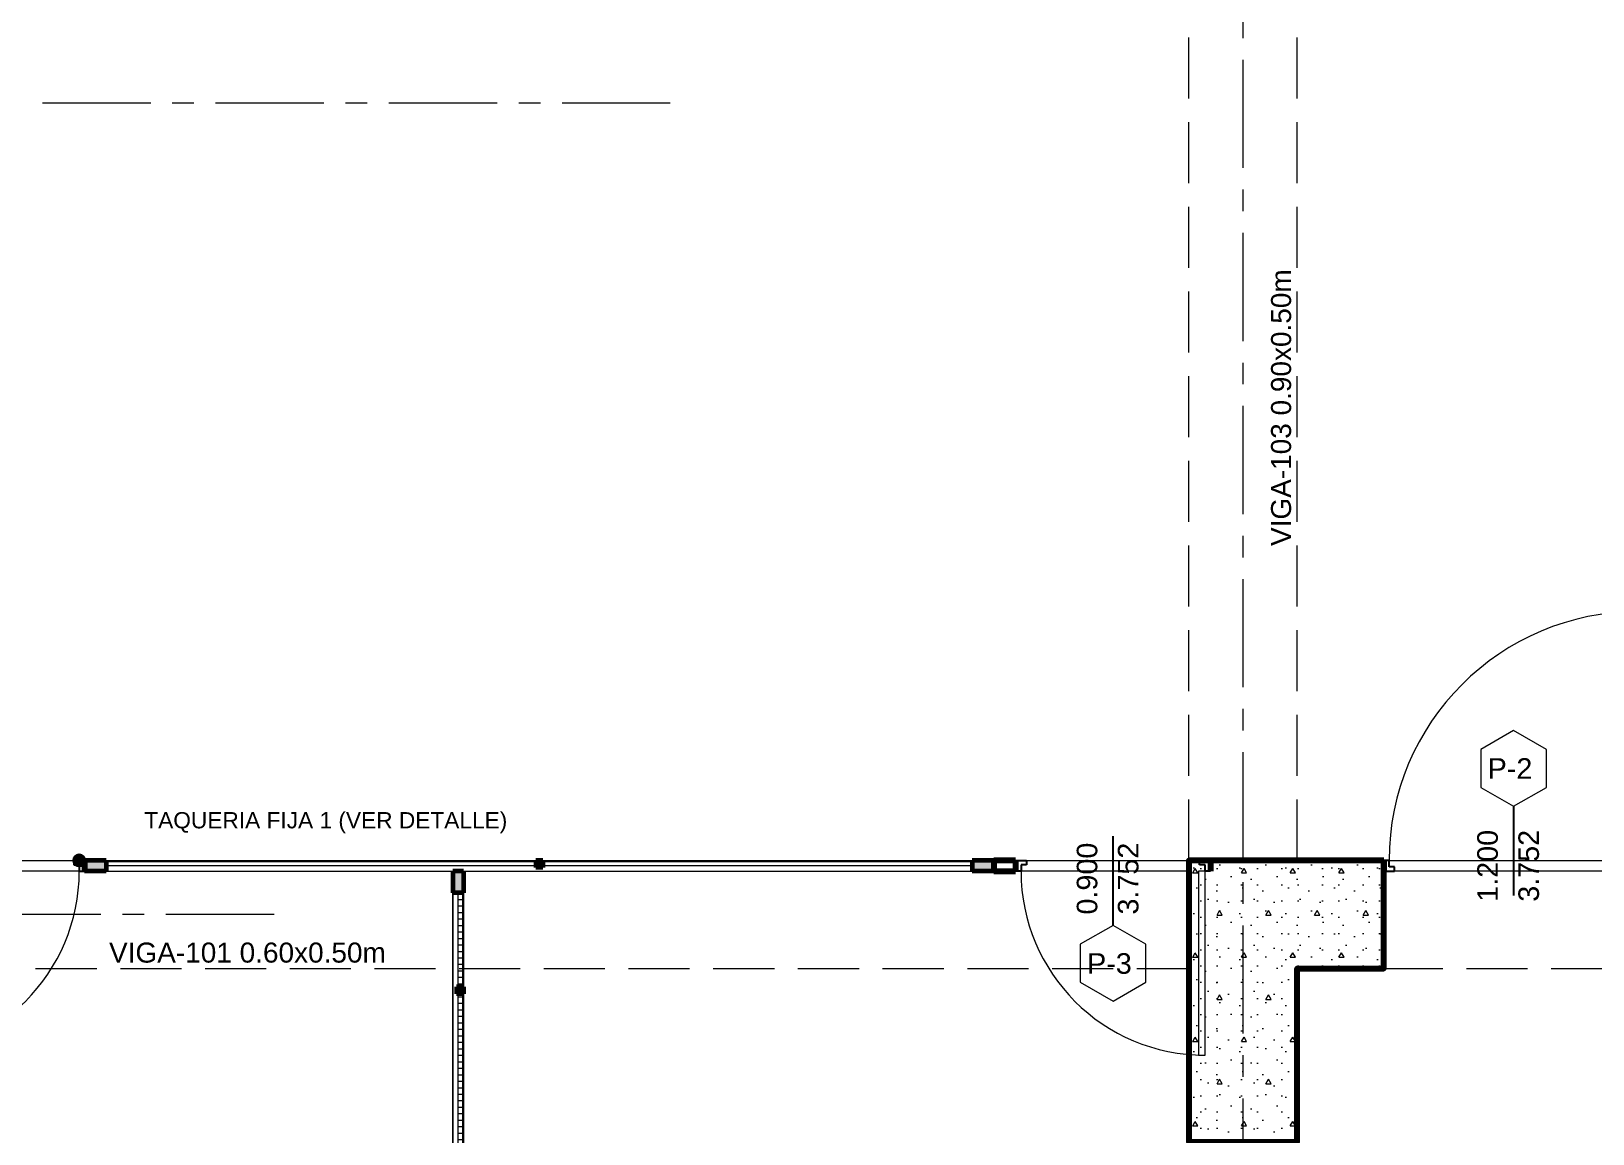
# Model space of a CAD drawing. Header units: inches. Extents: x 2704.1 to 2801.6, y 2415.6 to 2497.
# Drawn here: x 2723.58 to 2730.79, y 2441.52 to 2446.62 of the extents above; entities that cross this region are included whole.
import ezdxf

# ---------------------------------------------------------------- set-up
doc = ezdxf.new("R2010")
doc.units = ezdxf.units.IN
doc.set_wipeout_variables(frame=1)
for name, pattern in [('Hidden Line', [0.391222, 0.282222, -0.109]), ('Punto & Raya', [0.65, 0.5, -0.075, 0, -0.075]), ('Wipeout_Contour', [1, 0, -1])]:
    doc.linetypes.add(name, pattern=pattern)
for name, color, linetype in [('02 _ ARQ _ ALB _ Ejes Generales', 7, 'Continuous'), ('02 _ ARQ _ ALB _ Muros Interiores', 7, 'Continuous'), ('02 _ ARQ _ ZON _ Espacio.3D', 7, 'Continuous'), ('08 _ STR _ EXT _ 06 Columnas', 7, 'Continuous'), ('08 _ STR _ EXT _ 09 Vigas', 7, 'Continuous'), ('08 _ STR _ EXT _ 10 Vereda Exterior', 7, 'Continuous'), ('Acabado - Muros', 7, 'Continuous'), ('Notas - Etiquetas', 251, 'Continuous')]:
    doc.layers.add(name, color=color, linetype=linetype)
doc.layers.add('pulsador', color=4, linetype='Continuous', lineweight=40)
doc.styles.add('Estilo_Generado_4', font='swisse.ttf')
pattern_1 = [(0, (2712.855628, 2425.385773), (0, 0.03), [])]

# ---------------------------------------------------------------- blocks, each defined once
blk = doc.blocks.new('pulsador')
at = {"layer": 'pulsador', "lineweight": 40}
h = blk.add_hatch(color=4, dxfattribs=at)
h.dxf.hatch_style = 1
h.paths.add_polyline_path([(246.2314, 46.0882, 1), (246.279, 46.0882, 1)])
h.paths.add_polyline_path([(246.2786, 46.0882, -1), (246.2317, 46.0882, -1)], flags=16)
h.paths.add_polyline_path([(246.271, 46.0882, -1), (246.2393, 46.0882, -1)], flags=0)
at = {"layer": 'pulsador'}
h = blk.add_hatch(color=4, dxfattribs=at)
h.dxf.hatch_style = 1
h.paths.add_polyline_path([(246.2393, 46.0882, 1), (246.271, 46.0882, 1)])
at = {"layer": 'pulsador', "color": 4, "lineweight": 50}
blk.add_circle((246.2552, 46.0882), 0.0238, dxfattribs=at)
at = {"layer": 'pulsador', "color": 4, "lineweight": 40}
blk.add_circle((246.2552, 46.0882), 0.0235, dxfattribs=at)
at = {"layer": 'pulsador', "color": 4}
blk.add_circle((246.2552, 46.0882), 0.0159, dxfattribs=at)

msp = doc.modelspace()

# ---------------------------------------------------------------- hatches: boundary and pattern name
at = {"layer": '08 _ STR _ EXT _ 06 Columnas', "linetype": 'Continuous', "lineweight": 9}
h = msp.add_hatch(dxfattribs=at)
h.set_pattern_fill('HORMIGÓN_EN_MASA_0002', style=0, pattern_type=2)
h.set_pattern_definition([(0, (2712.85563, 2425.38577), (0, 0.3897114), [0.024375, -0.200625]), (0, (2712.96813, 2425.58063), (0, 0.3897114), [0.024375, -0.200625]), (60, (2712.85563, 2425.38577), (-0.3375, 0.194856), [0.024375, -0.200625]), (60, (2713.08063, 2425.38577), (-0.3375, 0.194856), [0.024375, -0.200625]), (120, (2712.88, 2425.38577), (0.3375, 0.194856), [0.024375, -0.200625]), (120, (2713.105, 2425.38577), (0.3375, 0.194856), [0.024375, -0.200625]), (0, (2712.85563, 2425.42327), (0, 0.075), [0, -0.075, 0, -0.1125]), (45, (2712.89313, 2425.42327), (-0.053033, 0.053033), [0, -0.05625, 0, -0.09375])])
h.paths.add_polyline_path([(2729.8256, 2442.7858), (2728.9256, 2442.7858), (2728.9256, 2441.4856), (2729.4256, 2441.4857), (2729.4256, 2442.2858), (2729.8256, 2442.2859)])
at = {"layer": '08 _ STR _ EXT _ 10 Vereda Exterior', "linetype": 'Continuous', "lineweight": 13}
h = msp.add_hatch(dxfattribs=at)
h.set_pattern_fill('RETÍCULA_100X100_0002', color=251, style=0, pattern_type=2)
h.set_pattern_definition([(360, (2716.613, 2443.6885), (0, 2.53199), []), (90, (2716.613, 2443.6885), (-3.6, 0), [])])
h.paths.add_polyline_path([(2715.0256, 2429.0071), (2717.1469, 2426.8858), (2722.1756, 2426.8858), (2722.1756, 2431.8858), (2753.3756, 2431.8858), (2753.3756, 2426.8858), (2765.7756, 2426.8858), (2765.7756, 2444.4717), (2764.4256, 2444.4717), (2764.4256, 2432.5858), (2721.9256, 2432.5858), (2721.9256, 2433.2358), (2719.3758, 2433.2358, -0.414214), (2719.1257, 2433.4858), (2719.1257, 2434.2358, -0.414213), (2719.3758, 2434.4858), (2721.9256, 2434.4858), (2721.9256, 2437.3858), (2719.3758, 2437.3858, -0.414214), (2719.1257, 2437.6358), (2719.1257, 2438.3858, -0.414213), (2719.3758, 2438.6358), (2721.9256, 2438.6358), (2721.9256, 2441.5358), (2719.3757, 2441.5358, -0.414214), (2719.1257, 2441.7858), (2719.1257, 2442.5358, -0.414213), (2719.3757, 2442.7858), (2721.6256, 2442.7858), (2721.6262, 2446.4357), (2715.0256, 2446.4357)])

# ---------------------------------------------------------------- linework, layer by layer
at = {"layer": '02 _ ARQ _ ALB _ Ejes Generales', "color": 251, "linetype": 'Punto & Raya', "lineweight": 13}
for p, q in [((2729.1756, 2471.2858), (2729.1756, 2427.4358)), ((2723.6305, 2446.2858), (2726.6305, 2446.2858)), ((2724.701, 2442.5358), (2717.701, 2442.5358))]:
    msp.add_line(p, q, dxfattribs=at)
at = {"layer": '02 _ ARQ _ ALB _ Muros Interiores', "color": 152, "linetype": 'Continuous', "lineweight": 25}
for p, q in [((2730.4256, 2443.0358), (2730.4256, 2442.6233)), ((2728.5756, 2442.4858), (2728.5756, 2442.8983))]:
    msp.add_line(p, q, dxfattribs=at)
at = {"layer": '02 _ ARQ _ ALB _ Muros Interiores', "color": 165, "linetype": 'Continuous', "lineweight": 25}
for p, q in [((2723.7756, 2442.7858), (2723.7756, 2442.7658)), ((2723.8256, 2442.7858), (2723.7756, 2442.7858)), ((2723.7756, 2442.7658), (2723.8006, 2442.7658)), ((2723.8006, 2442.7658), (2723.8006, 2442.7358)), ((2723.8256, 2442.7358), (2723.8256, 2442.7858)), ((2728.1756, 2442.7858), (2728.1756, 2442.7658)), ((2728.9756, 2442.7658), (2728.9756, 2442.7858)), ((2728.9756, 2442.7858), (2729.0256, 2442.7858)), ((2729.0006, 2442.7658), (2728.9756, 2442.7658)), ((2729.0006, 2442.7358), (2729.0006, 2442.7658)), ((2729.0256, 2442.7858), (2729.0256, 2442.7358)), ((2729.8506, 2442.7858), (2729.8256, 2442.7858)), ((2729.8256, 2442.7858), (2729.8256, 2442.7358)), ((2729.8506, 2442.7558), (2729.8506, 2442.7858)), ((2729.8756, 2442.7558), (2729.8506, 2442.7558)), ((2729.8756, 2442.7358), (2729.8756, 2442.7558)), ((2723.8006, 2442.7358), (2723.8256, 2442.7358)), ((2729.0256, 2442.7358), (2729.0006, 2442.7358)), ((2729.8256, 2442.7358), (2729.8756, 2442.7358))]:
    msp.add_line(p, q, dxfattribs=at)
at = {"layer": '02 _ ARQ _ ALB _ Muros Interiores', "color": 7, "linetype": 'Continuous', "lineweight": 80}
for p, q in [((2723.8256, 2442.7858), (2723.8256, 2442.7358)), ((2729.0256, 2442.7858), (2729.0256, 2442.7358)), ((2729.8256, 2442.7858), (2729.8256, 2442.7358))]:
    msp.add_line(p, q, dxfattribs=at)
at = {"layer": '02 _ ARQ _ ALB _ Muros Interiores', "color": 165, "linetype": 'Continuous', "lineweight": 15}
for p, q in [((2729.0006, 2442.7358), (2728.9706, 2442.7358)), ((2728.9706, 2442.7358), (2728.9706, 2441.8858)), ((2729.0006, 2441.8858), (2729.0006, 2442.7358)), ((2728.9706, 2441.8858), (2729.0006, 2441.8858))]:
    msp.add_line(p, q, dxfattribs=at)
at = {"layer": '02 _ ARQ _ ALB _ Muros Interiores', "color": 251, "linetype": 'Continuous', "lineweight": 13, "flags": 128}
for points in [[(2730.4256, 2443.3858), (2730.2741, 2443.2983), (2730.2741, 2443.1233), (2730.4256, 2443.0358), (2730.5772, 2443.1233), (2730.5772, 2443.2983)], [(2728.5756, 2442.1358), (2728.7272, 2442.2233), (2728.7272, 2442.3983), (2728.5756, 2442.4858), (2728.424, 2442.3983), (2728.424, 2442.2233)]]:
    msp.add_lwpolyline(points, close=True, dxfattribs=at)
at = {"layer": '02 _ ARQ _ ALB _ Muros Interiores', "color": 175, "linetype": 'Continuous', "lineweight": 15}
for centre, radius, start, end in [((2731.0006, 2442.7858), 1.15, 90, 180), ((2722.9506, 2442.7358), 0.85, 270, 0)]:
    msp.add_arc(centre, radius, start, end, dxfattribs=at)
at = {"layer": '02 _ ARQ _ ZON _ Espacio.3D', "color": 254, "linetype": 'Continuous', "lineweight": 0, "flags": 128}
msp.add_lwpolyline([(2736.8256, 2455.0858), (2721.9256, 2455.0858), (2721.9256, 2442.7858), (2736.8256, 2442.7858)], dxfattribs=at)
for points in [[(2722.1756, 2433.4858), (2722.4256, 2433.4858), (2722.4256, 2433.0858), (2722.8256, 2433.0858), (2722.8256, 2432.8358), (2725.5256, 2432.8358), (2725.5256, 2442.7358), (2722.9256, 2442.7358), (2722.9256, 2442.2858), (2722.4256, 2442.2858), (2722.4256, 2441.7858), (2722.1756, 2441.7858)], [(2725.5756, 2432.8358), (2728.9256, 2432.8358), (2728.9256, 2442.7358), (2725.5756, 2442.7358)], [(2736.0506, 2441.6856), (2735.9256, 2441.6856), (2735.9256, 2442.7358), (2729.8256, 2442.7358), (2729.8256, 2442.2859), (2729.4256, 2442.2859), (2729.4256, 2441.4857), (2728.9755, 2441.4857), (2728.9755, 2433.4858), (2729.4256, 2433.4858), (2729.4256, 2433.0858), (2729.8256, 2433.0858), (2729.8256, 2432.8358), (2735.5256, 2432.8358), (2735.5256, 2433.0858), (2735.9256, 2433.0858), (2735.9256, 2433.4858), (2736.0506, 2433.4858)]]:
    msp.add_lwpolyline(points, close=True, dxfattribs=at)
at = {"layer": '08 _ STR _ EXT _ 06 Columnas', "color": 7, "linetype": 'Continuous', "lineweight": 80, "flags": 128}
msp.add_lwpolyline([(2729.8256, 2442.7858), (2728.9256, 2442.7858), (2728.9256, 2441.4856), (2729.4256, 2441.4857), (2729.4256, 2442.2858), (2729.8256, 2442.2859)], close=True, dxfattribs=at)
at = {"layer": '08 _ STR _ EXT _ 09 Vigas', "color": 251, "linetype": 'Hidden Line', "lineweight": 13}
for p, q in [((2728.9256, 2442.7858), (2728.9256, 2455.0858)), ((2729.4256, 2442.7858), (2729.4256, 2455.0858)), ((2728.9256, 2433.0858), (2728.9256, 2442.2858)), ((2729.4256, 2442.2858), (2735.9256, 2442.2858)), ((2729.4256, 2433.0858), (2729.4256, 2442.2858))]:
    msp.add_line(p, q, dxfattribs=at)
at = {"layer": 'Acabado - Muros', "color": 7, "linetype": 'Continuous', "lineweight": 60}
for p, q in [((2723.8256, 2442.7858), (2723.8256, 2442.7358)), ((2728.0256, 2442.7858), (2728.0256, 2442.7358))]:
    msp.add_line(p, q, dxfattribs=at)

# ---------------------------------------------------------------- block references
at = {"color": 4, "lineweight": 40}
msp.add_blockref('pulsador', (2477.5454, 2396.6976), dxfattribs=at)

# ---------------------------------------------------------------- texts
at = {"layer": '02 _ ARQ _ ALB _ Muros Interiores', "color": 251, "lineweight": 25, "char_height": 0.095, "attachment_point": 7, "style": 'Estilo_Generado_4'}
for s, insert in [('\\A1;{\\pql;\\pt0;\\fSwis721 Ex BT|b0|i0|c0|p34;P-2\\fSwis721 Ex BT|b0|i0|c0|p34;\\fSwis721 Ex BT|b0|i0|c0|p34;\\fSwis721 Ex BT|b0|i0|c0|p34;}', (2730.3058, 2443.1633)), ('\\A1;{\\pql;\\pt0;\\fSwis721 Ex BT|b0|i0|c0|p34;P-3\\fSwis721 Ex BT|b0|i0|c0|p34;\\fSwis721 Ex BT|b0|i0|c0|p34;\\fSwis721 Ex BT|b0|i0|c0|p34;}', (2728.4557, 2442.2608))]:
    msp.add_mtext(s, dxfattribs=dict(at, insert=insert))
at = {"layer": '02 _ ARQ _ ALB _ Muros Interiores', "color": 251, "lineweight": 25, "char_height": 0.095, "attachment_point": 7, "rotation": 90, "style": 'Estilo_Generado_4'}
for s, insert in [('\\A1;{\\pql;\\pt0;\\fSwis721 Ex BT|b0|i0|c0|p34;1.200\\fSwis721 Ex BT|b0|i0|c0|p34;\\A1{\\H.66x;\\S^  ;}\\fSwis721 Ex BT|b0|i0|c0|p34;\\fSwis721 Ex BT|b0|i0|c0|p34;}', (2730.3806, 2442.5949)), ('\\A1;{\\pql;\\pt0;\\fSwis721 Ex BT|b0|i0|c0|p34;3.752\\fSwis721 Ex BT|b0|i0|c0|p34;\\A1{\\H.66x;\\S^  ;}\\fSwis721 Ex BT|b0|i0|c0|p34;\\fSwis721 Ex BT|b0|i0|c0|p34;}', (2730.5706, 2442.5949)), ('\\A1;{\\pql;\\pt0;\\fSwis721 Ex BT|b0|i0|c0|p34;0.900\\fSwis721 Ex BT|b0|i0|c0|p34;\\A1{\\H.66x;\\S^  ;}\\fSwis721 Ex BT|b0|i0|c0|p34;\\fSwis721 Ex BT|b0|i0|c0|p34;}', (2728.5307, 2442.5358)), ('\\A1;{\\pql;\\pt0;\\fSwis721 Ex BT|b0|i0|c0|p34;3.752\\fSwis721 Ex BT|b0|i0|c0|p34;\\A1{\\H.66x;\\S^  ;}\\fSwis721 Ex BT|b0|i0|c0|p34;\\fSwis721 Ex BT|b0|i0|c0|p34;}', (2728.7206, 2442.5358))]:
    msp.add_mtext(s, dxfattribs=dict(at, insert=insert))
at = {"layer": 'Notas - Etiquetas', "color": 8, "linetype": 'Continuous', "lineweight": 13, "insert": (2729.3991, 2444.2387), "char_height": 0.0925, "attachment_point": 7, "rotation": 90, "style": 'Estilo_Generado_4'}
msp.add_mtext('\\A1;{\\pql;\\fSwis721 Ex BT|b0|i0|c0|p34;VIGA-103\\fSwis721 Ex BT|b0|i0|c0|p34; \\fSwis721 Ex BT|b0|i0|c0|p34;0.90\\fSwis721 Ex BT|b0|i0|c0|p34;x\\fSwis721 Ex BT|b0|i0|c0|p34;0.50\\fSwis721 Ex BT|b0|i0|c0|p34;m}', dxfattribs=at)
at = {"layer": 'Notas - Etiquetas', "color": 8, "linetype": 'Continuous', "lineweight": 13, "style": 'Estilo_Generado_4'}
for s, insert, char_height, attachment_point in [('\\A1;{\\pql;\\fSwis721 Ex BT|b0|i0|c0|p34;TAQUERIA FIJA 1 (VER DETALLE)\\fSwis721 Ex BT|b0|i0|c0|p34; }', (2724.1011, 2442.9603), 0.075, 4), ('\\A1;{\\pql;\\fSwis721 Ex BT|b0|i0|c0|p34;VIGA-101\\fSwis721 Ex BT|b0|i0|c0|p34; \\fSwis721 Ex BT|b0|i0|c0|p34;0.60\\fSwis721 Ex BT|b0|i0|c0|p34;x\\fSwis721 Ex BT|b0|i0|c0|p34;0.50\\fSwis721 Ex BT|b0|i0|c0|p34;m}', (2723.9382, 2442.3124), 0.0925, 7)]:
    msp.add_mtext(s, dxfattribs=dict(at, insert=insert, char_height=char_height, attachment_point=attachment_point))

# ---------------------------------------------------------------- next in the draw order: wipeouts: each hides what was drawn before it
at = {"color": 254, "linetype": 'Wipeout_Contour', "lineweight": 0, "ltscale": 133.299608}
msp.add_wipeout([(2725.9421, 2442.7528), (2725.9256, 2442.7528), (2725.9256, 2442.7358), (2727.9256, 2442.7358), (2727.9256, 2442.7858), (2725.9421, 2442.7858)], dxfattribs=at).dxf.layer = 'Acabado - Muros'
at = {"color": 254, "linetype": 'Wipeout_Contour', "lineweight": 0, "ltscale": 123.913962}
msp.add_wipeout([(2725.5256, 2442.1858), (2725.5256, 2440.0358), (2725.5756, 2440.0358), (2725.5756, 2442.1693), (2725.5426, 2442.1693), (2725.5426, 2442.1858)], dxfattribs=at).dxf.layer = 'Acabado - Muros'

# ---------------------------------------------------------------- next in the draw order: wipeouts: each hides what was drawn before it
at = {"color": 254, "linetype": 'Wipeout_Contour', "lineweight": 0, "ltscale": 127.274883}
msp.add_wipeout([(2723.9256, 2442.7358), (2725.9256, 2442.7358), (2725.9256, 2442.7528), (2725.9091, 2442.7528), (2725.9091, 2442.7858), (2723.9256, 2442.7858)], dxfattribs=at).dxf.layer = 'Acabado - Muros'
at = {"color": 254, "linetype": 'Wipeout_Contour', "lineweight": 0, "ltscale": 126.554983}
msp.add_wipeout([(2725.5256, 2442.6358), (2725.5256, 2442.1858), (2725.5426, 2442.1858), (2725.5426, 2442.2023), (2725.5756, 2442.2023), (2725.5756, 2442.6358)], dxfattribs=at).dxf.layer = 'Acabado - Muros'

# ---------------------------------------------------------------- next in the draw order: linework, layer by layer
at = {"layer": 'Acabado - Muros', "color": 251, "linetype": 'Continuous', "lineweight": 13, "flags": 128}
for points in [[(2723.9256, 2442.7858), (2725.9091, 2442.7858)], [(2725.9421, 2442.7858), (2727.9256, 2442.7858)], [(2723.9256, 2442.7358), (2727.9256, 2442.7358)], [(2725.5256, 2442.6358), (2725.5256, 2440.0358)], [(2725.5756, 2442.6358), (2725.5756, 2442.2023)], [(2725.5756, 2442.1693), (2725.5756, 2440.0358)]]:
    msp.add_lwpolyline(points, dxfattribs=at)

# ---------------------------------------------------------------- next in the draw order: wipeouts: each hides what was drawn before it
at = {"color": 254, "linetype": 'Wipeout_Contour', "lineweight": 0, "ltscale": 89.513363}
msp.add_wipeout([(2727.9256, 2442.7808), (2725.9421, 2442.7808), (2725.9421, 2442.7608), (2727.9256, 2442.7608)], dxfattribs=at).dxf.layer = 'Acabado - Muros'
at = {"color": 254, "linetype": 'Wipeout_Contour', "lineweight": 0, "ltscale": 80.856014}
msp.add_wipeout([(2725.5706, 2440.0358), (2725.5706, 2442.1693), (2725.5506, 2442.1693), (2725.5506, 2440.0358)], dxfattribs=at).dxf.layer = 'Acabado - Muros'

# ---------------------------------------------------------------- next in the draw order: hatches: boundary and pattern name
at = {"layer": 'Acabado - Muros', "linetype": 'Continuous', "lineweight": 0}
msp.add_hatch(color=254, dxfattribs=at).paths.add_polyline_path([(2727.9256, 2442.7858), (2727.9256, 2442.7358), (2728.0256, 2442.7358), (2728.0256, 2442.7858)])
h = msp.add_hatch(dxfattribs=at)
h.set_pattern_fill('CONTRACHAPADO_0002', color=254, style=0, pattern_type=2)
h.set_pattern_definition(pattern_1)
h.paths.add_polyline_path([(2725.5706, 2440.0358), (2725.5706, 2442.1693), (2725.5506, 2442.1693), (2725.5506, 2440.0358)])

# ---------------------------------------------------------------- next in the draw order: linework, layer by layer
at = {"layer": 'Acabado - Muros', "color": 7, "linetype": 'Continuous', "lineweight": 60}
for p, q in [((2727.9256, 2442.7858), (2727.9256, 2442.7358)), ((2728.0256, 2442.7858), (2727.9256, 2442.7858)), ((2728.0256, 2442.7358), (2727.9256, 2442.7358))]:
    msp.add_line(p, q, dxfattribs=at)
at = {"layer": 'Acabado - Muros', "color": 7, "linetype": 'Continuous', "lineweight": 13, "flags": 128}
for points in [[(2727.9256, 2442.7808), (2727.9256, 2442.7608), (2725.9421, 2442.7608), (2725.9421, 2442.7808)], [(2725.5706, 2440.0358), (2725.5506, 2440.0358), (2725.5506, 2442.1693), (2725.5706, 2442.1693)]]:
    msp.add_lwpolyline(points, close=True, dxfattribs=at)

# ---------------------------------------------------------------- next in the draw order: wipeouts: each hides what was drawn before it
at = {"color": 254, "linetype": 'Wipeout_Contour', "lineweight": 0, "ltscale": 92.412369}
msp.add_wipeout([(2728.0256, 2442.7858), (2728.0256, 2442.7358), (2728.1256, 2442.7358), (2728.1256, 2442.7858)], dxfattribs=at).dxf.layer = '02 _ ARQ _ ALB _ Muros Interiores'
at = {"color": 254, "linetype": 'Wipeout_Contour', "lineweight": 0, "ltscale": 84.680067}
msp.add_wipeout([(2725.9091, 2442.7808), (2723.9256, 2442.7808), (2723.9256, 2442.7608), (2725.9091, 2442.7608)], dxfattribs=at).dxf.layer = 'Acabado - Muros'
at = {"color": 254, "linetype": 'Wipeout_Contour', "lineweight": 0, "ltscale": 85.013435}
msp.add_wipeout([(2725.5706, 2442.2023), (2725.5706, 2442.6358), (2725.5506, 2442.6358), (2725.5506, 2442.2023)], dxfattribs=at).dxf.layer = 'Acabado - Muros'

# ---------------------------------------------------------------- next in the draw order: hatches: boundary and pattern name
at = {"layer": 'Acabado - Muros', "linetype": 'Continuous', "lineweight": 0}
for points in [[(2723.9256, 2442.7858), (2723.8256, 2442.7858), (2723.8256, 2442.7358), (2723.9256, 2442.7358)], [(2725.9421, 2442.7528), (2725.9421, 2442.7858), (2725.9091, 2442.7858), (2725.9091, 2442.7528)], [(2725.5756, 2442.6358), (2725.5756, 2442.7358), (2725.5256, 2442.7358), (2725.5256, 2442.6358)], [(2725.5426, 2442.1693), (2725.5756, 2442.1693), (2725.5756, 2442.2023), (2725.5426, 2442.2023)]]:
    msp.add_hatch(color=254, dxfattribs=at).paths.add_polyline_path(points)
h = msp.add_hatch(dxfattribs=at)
h.set_pattern_fill('CONTRACHAPADO_0002', color=254, style=0, pattern_type=2)
h.set_pattern_definition(pattern_1)
h.paths.add_polyline_path([(2725.5706, 2442.2023), (2725.5706, 2442.6358), (2725.5506, 2442.6358), (2725.5506, 2442.2023)])

# ---------------------------------------------------------------- next in the draw order: linework, layer by layer
at = {"layer": '02 _ ARQ _ ALB _ Muros Interiores', "color": 165, "linetype": 'Continuous', "lineweight": 25}
for p, q in [((2728.1256, 2442.7358), (2728.1256, 2442.7858)), ((2728.1256, 2442.7858), (2728.1756, 2442.7858)), ((2728.1756, 2442.7658), (2728.1506, 2442.7658)), ((2728.1506, 2442.7658), (2728.1506, 2442.7358)), ((2728.1506, 2442.7358), (2728.1256, 2442.7358))]:
    msp.add_line(p, q, dxfattribs=at)
at = {"layer": '02 _ ARQ _ ALB _ Muros Interiores', "color": 7, "linetype": 'Continuous', "lineweight": 80}
msp.add_line((2728.1256, 2442.7858), (2728.1256, 2442.7358), dxfattribs=at)
at = {"layer": '02 _ ARQ _ ALB _ Muros Interiores', "color": 7, "linetype": 'Continuous', "lineweight": 80, "flags": 128}
for points in [[(2728.1256, 2442.7858), (2728.0256, 2442.7858)], [(2728.0256, 2442.7858), (2728.0256, 2442.7358)], [(2728.0256, 2442.7358), (2728.1256, 2442.7358)]]:
    msp.add_lwpolyline(points, dxfattribs=at)
at = {"layer": '02 _ ARQ _ ALB _ Muros Interiores', "color": 175, "linetype": 'Continuous', "lineweight": 15}
msp.add_arc((2729.0006, 2442.7358), 0.85, 180, 270, dxfattribs=at)
at = {"layer": '08 _ STR _ EXT _ 09 Vigas', "color": 251, "linetype": 'Hidden Line', "lineweight": 13}
for p, q in [((2722.4256, 2442.7858), (2763.9256, 2442.7858)), ((2722.4256, 2442.2858), (2728.9256, 2442.2858))]:
    msp.add_line(p, q, dxfattribs=at)
at = {"layer": 'Acabado - Muros', "color": 7, "linetype": 'Continuous', "lineweight": 60}
for p, q in [((2723.9256, 2442.7858), (2723.8256, 2442.7858)), ((2723.9256, 2442.7858), (2723.9256, 2442.7358)), ((2725.9421, 2442.7858), (2725.9091, 2442.7858)), ((2725.9091, 2442.7858), (2725.9091, 2442.7528)), ((2725.9421, 2442.7528), (2725.9091, 2442.7528)), ((2725.9421, 2442.7858), (2725.9421, 2442.7528)), ((2723.9256, 2442.7358), (2723.8256, 2442.7358)), ((2725.5256, 2442.7358), (2725.5256, 2442.6358)), ((2725.5756, 2442.7358), (2725.5256, 2442.7358)), ((2725.5756, 2442.7358), (2725.5756, 2442.6358)), ((2725.5756, 2442.6358), (2725.5256, 2442.6358)), ((2725.5426, 2442.2023), (2725.5426, 2442.1693)), ((2725.5756, 2442.2023), (2725.5426, 2442.2023)), ((2725.5756, 2442.1693), (2725.5426, 2442.1693)), ((2725.5756, 2442.2023), (2725.5756, 2442.1693))]:
    msp.add_line(p, q, dxfattribs=at)
at = {"layer": 'Acabado - Muros', "color": 7, "linetype": 'Continuous', "lineweight": 13, "flags": 128}
for points in [[(2725.9091, 2442.7808), (2725.9091, 2442.7608), (2723.9256, 2442.7608), (2723.9256, 2442.7808)], [(2725.5706, 2442.2023), (2725.5506, 2442.2023), (2725.5506, 2442.6358), (2725.5706, 2442.6358)]]:
    msp.add_lwpolyline(points, close=True, dxfattribs=at)

doc.saveas('drawing.dxf')
